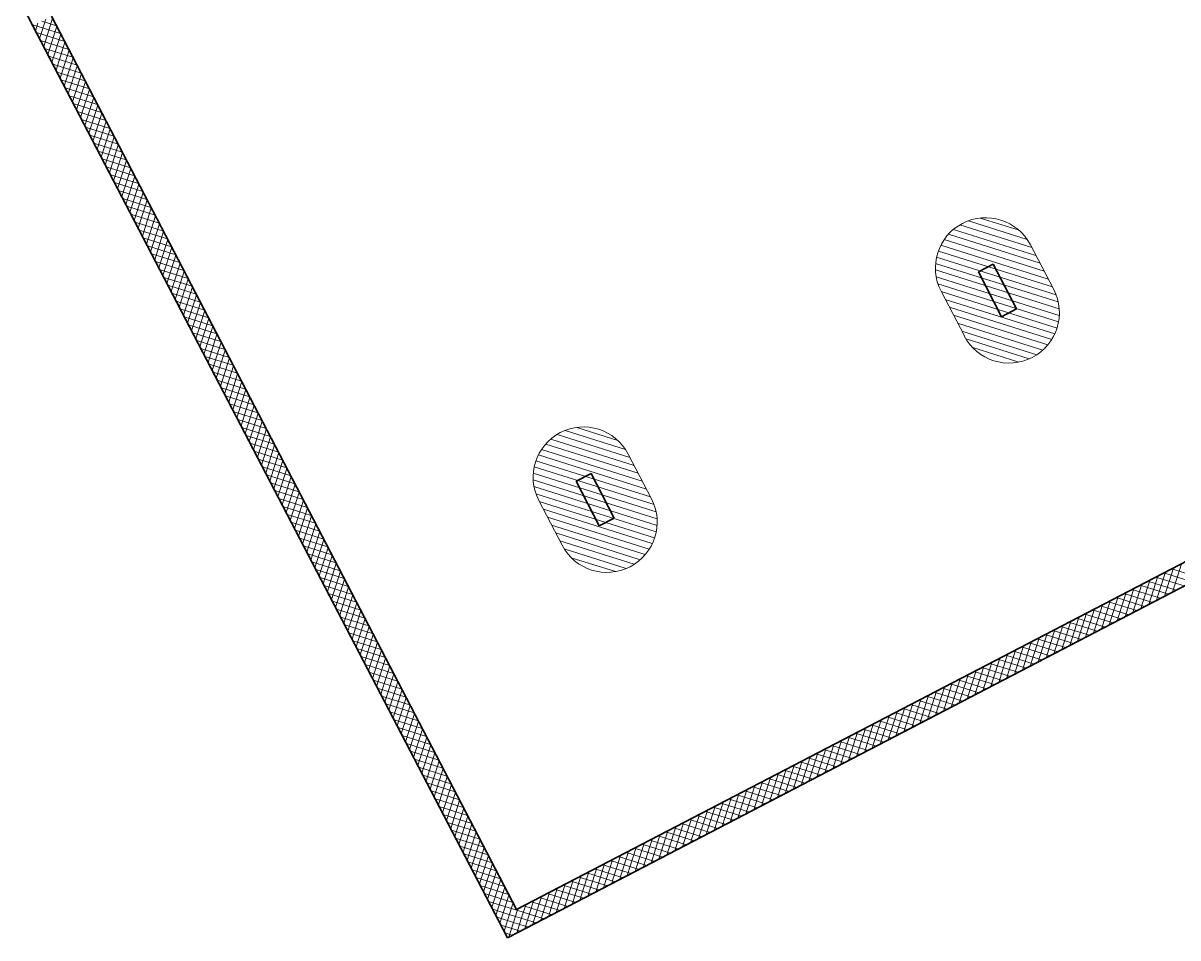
# Model space of a CAD drawing. Header units: metres. Extents: x 2740299.3 to 2740354.3, y 1267793.1 to 1267844.4.
# Drawn here: x 2740303.96 to 2740317.71, y 1267793.06 to 1267803.96 of the extents above; entities that cross this region are included whole.
import ezdxf

# ---------------------------------------------------------------- set-up
doc = ezdxf.new("R2010")
doc.units = ezdxf.units.M
doc.layers.add('grundriss', color=7, linetype='Continuous', true_color=0x000000)

msp = doc.modelspace()

# ---------------------------------------------------------------- linework, layer by layer
at = {"layer": 'grundriss', "color": 7, "linetype": 'Continuous', "lineweight": 35}
for p, q in [((2740303.961, 1267804.151), (2740304.076, 1267803.929)), ((2740309.837, 1267793.399), (2740304.298, 1267804.044)), ((2740304.076, 1267803.929), (2740309.731, 1267793.062)), ((2740326.856, 1267802.256), (2740309.837, 1267793.399)), ((2740309.953, 1267793.178), (2740327.149, 1267802.126)), ((2740315.514, 1267801.088), (2740315.337, 1267800.996)), ((2740315.791, 1267800.556), (2740315.514, 1267801.088)), ((2740315.337, 1267800.996), (2740315.614, 1267800.463)), ((2740315.614, 1267800.463), (2740315.791, 1267800.556)), ((2740310.724, 1267798.595), (2740310.546, 1267798.503)), ((2740311.001, 1267798.063), (2740310.724, 1267798.595)), ((2740310.546, 1267798.503), (2740310.823, 1267797.971)), ((2740310.823, 1267797.971), (2740311.001, 1267798.063)), ((2740309.731, 1267793.062), (2740309.953, 1267793.178))]:
    msp.add_line(p, q, dxfattribs=at)
at = {"layer": 'grundriss', "color": 18, "linetype": 'Continuous', "lineweight": 0, "true_color": 0x000000}
for p, q in [((2740304.07, 1267803.942), (2740304.089, 1267803.936)), ((2740304.089, 1267803.936), (2740304.407, 1267803.835)), ((2740304.108, 1267803.869), (2740304.137, 1267803.961)), ((2740304.157, 1267803.775), (2740304.231, 1267804.009)), ((2740304.183, 1267803.985), (2740304.358, 1267803.929)), ((2740304.206, 1267803.68), (2740304.312, 1267804.018)), ((2740304.255, 1267803.586), (2740304.361, 1267803.924)), ((2740304.119, 1267803.848), (2740304.456, 1267803.741)), ((2740304.304, 1267803.492), (2740304.41, 1267803.829)), ((2740304.168, 1267803.754), (2740304.505, 1267803.647)), ((2740304.217, 1267803.659), (2740304.554, 1267803.553)), ((2740304.353, 1267803.398), (2740304.459, 1267803.735)), ((2740304.402, 1267803.304), (2740304.508, 1267803.641)), ((2740304.266, 1267803.565), (2740304.603, 1267803.459)), ((2740304.45, 1267803.21), (2740304.557, 1267803.547)), ((2740304.315, 1267803.471), (2740304.652, 1267803.365)), ((2740304.363, 1267803.377), (2740304.701, 1267803.271)), ((2740304.499, 1267803.116), (2740304.606, 1267803.453)), ((2740304.548, 1267803.022), (2740304.655, 1267803.359)), ((2740304.412, 1267803.283), (2740304.75, 1267803.177)), ((2740304.597, 1267802.928), (2740304.704, 1267803.265)), ((2740304.461, 1267803.189), (2740304.799, 1267803.083)), ((2740304.51, 1267803.095), (2740304.848, 1267802.989)), ((2740304.646, 1267802.834), (2740304.753, 1267803.171)), ((2740304.559, 1267803.001), (2740304.896, 1267802.894)), ((2740304.695, 1267802.74), (2740304.802, 1267803.077)), ((2740304.744, 1267802.645), (2740304.851, 1267802.983)), ((2740304.608, 1267802.907), (2740304.945, 1267802.8)), ((2740304.657, 1267802.813), (2740304.994, 1267802.706)), ((2740304.793, 1267802.551), (2740304.9, 1267802.889)), ((2740304.706, 1267802.719), (2740305.043, 1267802.612)), ((2740304.842, 1267802.457), (2740304.949, 1267802.794)), ((2740304.891, 1267802.363), (2740304.997, 1267802.7)), ((2740304.755, 1267802.624), (2740305.092, 1267802.518)), ((2740304.804, 1267802.53), (2740305.141, 1267802.424)), ((2740304.94, 1267802.269), (2740305.046, 1267802.606)), ((2740304.853, 1267802.436), (2740305.19, 1267802.33)), ((2740304.989, 1267802.175), (2740305.095, 1267802.512)), ((2740305.038, 1267802.081), (2740305.144, 1267802.418)), ((2740304.902, 1267802.342), (2740305.239, 1267802.236)), ((2740305.087, 1267801.987), (2740305.193, 1267802.324)), ((2740304.951, 1267802.248), (2740305.288, 1267802.142)), ((2740305, 1267802.154), (2740305.337, 1267802.048)), ((2740305.136, 1267801.893), (2740305.242, 1267802.23)), ((2740305.185, 1267801.799), (2740305.291, 1267802.136)), ((2740305.049, 1267802.06), (2740305.386, 1267801.954)), ((2740305.234, 1267801.705), (2740305.34, 1267802.042)), ((2740305.098, 1267801.966), (2740305.435, 1267801.86)), ((2740305.147, 1267801.872), (2740305.484, 1267801.765)), ((2740305.283, 1267801.61), (2740305.389, 1267801.948)), ((2740305.332, 1267801.516), (2740305.438, 1267801.853)), ((2740305.196, 1267801.778), (2740305.533, 1267801.671)), ((2740305.381, 1267801.422), (2740305.487, 1267801.759)), ((2740305.245, 1267801.684), (2740305.582, 1267801.577)), ((2740305.294, 1267801.59), (2740305.631, 1267801.483)), ((2740305.43, 1267801.328), (2740305.536, 1267801.665)), ((2740305.479, 1267801.234), (2740305.585, 1267801.571)), ((2740305.343, 1267801.495), (2740305.68, 1267801.389)), ((2740305.528, 1267801.14), (2740305.634, 1267801.477)), ((2740305.392, 1267801.401), (2740305.729, 1267801.295)), ((2740305.441, 1267801.307), (2740305.778, 1267801.201)), ((2740305.577, 1267801.046), (2740305.683, 1267801.383)), ((2740305.49, 1267801.213), (2740305.827, 1267801.107)), ((2740305.626, 1267800.952), (2740305.732, 1267801.289)), ((2740305.674, 1267800.858), (2740305.781, 1267801.195)), ((2740305.538, 1267801.119), (2740305.876, 1267801.013)), ((2740305.587, 1267801.025), (2740305.925, 1267800.919)), ((2740305.723, 1267800.764), (2740305.83, 1267801.101)), ((2740305.636, 1267800.931), (2740305.974, 1267800.825)), ((2740305.772, 1267800.669), (2740305.879, 1267801.007)), ((2740305.821, 1267800.575), (2740305.928, 1267800.913)), ((2740305.685, 1267800.837), (2740306.022, 1267800.73)), ((2740305.734, 1267800.743), (2740306.071, 1267800.636)), ((2740305.87, 1267800.481), (2740305.977, 1267800.818)), ((2740305.783, 1267800.649), (2740306.12, 1267800.542)), ((2740305.919, 1267800.387), (2740306.026, 1267800.724)), ((2740305.968, 1267800.293), (2740306.075, 1267800.63)), ((2740305.832, 1267800.555), (2740306.169, 1267800.448)), ((2740306.017, 1267800.199), (2740306.124, 1267800.536)), ((2740305.881, 1267800.46), (2740306.218, 1267800.354)), ((2740305.93, 1267800.366), (2740306.267, 1267800.26)), ((2740306.066, 1267800.105), (2740306.173, 1267800.442)), ((2740306.115, 1267800.011), (2740306.222, 1267800.348)), ((2740305.979, 1267800.272), (2740306.316, 1267800.166)), ((2740306.164, 1267799.917), (2740306.27, 1267800.254)), ((2740306.028, 1267800.178), (2740306.365, 1267800.072)), ((2740306.077, 1267800.084), (2740306.414, 1267799.978)), ((2740306.213, 1267799.823), (2740306.319, 1267800.16)), ((2740306.262, 1267799.729), (2740306.368, 1267800.066)), ((2740306.126, 1267799.99), (2740306.463, 1267799.884)), ((2740306.311, 1267799.634), (2740306.417, 1267799.972)), ((2740306.175, 1267799.896), (2740306.512, 1267799.79)), ((2740306.224, 1267799.802), (2740306.561, 1267799.695)), ((2740306.36, 1267799.54), (2740306.466, 1267799.878)), ((2740306.409, 1267799.446), (2740306.515, 1267799.783)), ((2740306.273, 1267799.708), (2740306.61, 1267799.601)), ((2740306.458, 1267799.352), (2740306.564, 1267799.689)), ((2740306.322, 1267799.614), (2740306.659, 1267799.507)), ((2740306.371, 1267799.52), (2740306.708, 1267799.413)), ((2740306.507, 1267799.258), (2740306.613, 1267799.595)), ((2740306.42, 1267799.425), (2740306.757, 1267799.319)), ((2740306.556, 1267799.164), (2740306.662, 1267799.501)), ((2740306.605, 1267799.07), (2740306.711, 1267799.407)), ((2740306.469, 1267799.331), (2740306.806, 1267799.225)), ((2740306.518, 1267799.237), (2740306.855, 1267799.131)), ((2740306.654, 1267798.976), (2740306.76, 1267799.313)), ((2740306.567, 1267799.143), (2740306.904, 1267799.037)), ((2740306.703, 1267798.882), (2740306.809, 1267799.219)), ((2740306.752, 1267798.788), (2740306.858, 1267799.125)), ((2740306.616, 1267799.049), (2740306.953, 1267798.943)), ((2740306.664, 1267798.955), (2740307.002, 1267798.849)), ((2740306.801, 1267798.694), (2740306.907, 1267799.031)), ((2740306.713, 1267798.861), (2740307.051, 1267798.755)), ((2740306.85, 1267798.599), (2740306.956, 1267798.937)), ((2740306.898, 1267798.505), (2740307.005, 1267798.843)), ((2740306.762, 1267798.767), (2740307.1, 1267798.661)), ((2740306.947, 1267798.411), (2740307.054, 1267798.748)), ((2740306.811, 1267798.673), (2740307.149, 1267798.566)), ((2740306.86, 1267798.579), (2740307.197, 1267798.472)), ((2740306.996, 1267798.317), (2740307.103, 1267798.654)), ((2740307.045, 1267798.223), (2740307.152, 1267798.56)), ((2740306.909, 1267798.485), (2740307.246, 1267798.378)), ((2740307.094, 1267798.129), (2740307.201, 1267798.466)), ((2740306.958, 1267798.391), (2740307.295, 1267798.284)), ((2740307.007, 1267798.296), (2740307.344, 1267798.19)), ((2740307.143, 1267798.035), (2740307.25, 1267798.372)), ((2740307.192, 1267797.941), (2740307.299, 1267798.278)), ((2740307.056, 1267798.202), (2740307.393, 1267798.096)), ((2740307.241, 1267797.847), (2740307.348, 1267798.184)), ((2740307.105, 1267798.108), (2740307.442, 1267798.002)), ((2740307.154, 1267798.014), (2740307.491, 1267797.908)), ((2740307.29, 1267797.753), (2740307.397, 1267798.09)), ((2740307.339, 1267797.658), (2740307.446, 1267797.996)), ((2740307.203, 1267797.92), (2740307.54, 1267797.814)), ((2740307.388, 1267797.564), (2740307.494, 1267797.902)), ((2740307.252, 1267797.826), (2740307.589, 1267797.72)), ((2740307.301, 1267797.732), (2740307.638, 1267797.626)), ((2740307.437, 1267797.47), (2740307.543, 1267797.807)), ((2740307.35, 1267797.638), (2740307.687, 1267797.531)), ((2740307.486, 1267797.376), (2740307.592, 1267797.713)), ((2740307.535, 1267797.282), (2740307.641, 1267797.619)), ((2740307.399, 1267797.544), (2740307.736, 1267797.437)), ((2740307.448, 1267797.45), (2740307.785, 1267797.343)), ((2740307.584, 1267797.188), (2740307.69, 1267797.525)), ((2740317.554, 1267797.134), (2740317.661, 1267797.471)), ((2740317.639, 1267797.459), (2740317.976, 1267797.353)), ((2740317.649, 1267797.183), (2740317.755, 1267797.52)), ((2740307.497, 1267797.356), (2740307.834, 1267797.249)), ((2740307.633, 1267797.094), (2740307.739, 1267797.431)), ((2740307.682, 1267797), (2740307.788, 1267797.337)), ((2740317.272, 1267796.987), (2740317.379, 1267797.324)), ((2740317.356, 1267797.312), (2740317.694, 1267797.206)), ((2740317.366, 1267797.036), (2740317.473, 1267797.373)), ((2740317.451, 1267797.361), (2740317.788, 1267797.255)), ((2740317.46, 1267797.085), (2740317.567, 1267797.422)), ((2740317.545, 1267797.41), (2740317.882, 1267797.304)), ((2740307.546, 1267797.261), (2740307.883, 1267797.155)), ((2740307.595, 1267797.167), (2740307.932, 1267797.061)), ((2740307.731, 1267796.906), (2740307.837, 1267797.243)), ((2740316.99, 1267796.84), (2740317.096, 1267797.177)), ((2740317.074, 1267797.165), (2740317.411, 1267797.059)), ((2740317.084, 1267796.889), (2740317.19, 1267797.226)), ((2740317.168, 1267797.214), (2740317.505, 1267797.108)), ((2740317.178, 1267796.938), (2740317.284, 1267797.275)), ((2740317.262, 1267797.263), (2740317.6, 1267797.157)), ((2740307.644, 1267797.073), (2740307.981, 1267796.967)), ((2740307.78, 1267796.812), (2740307.886, 1267797.149)), ((2740307.829, 1267796.718), (2740307.935, 1267797.055)), ((2740316.708, 1267796.693), (2740316.814, 1267797.03)), ((2740316.802, 1267796.742), (2740316.908, 1267797.079)), ((2740316.886, 1267797.067), (2740317.223, 1267796.961)), ((2740316.896, 1267796.791), (2740317.002, 1267797.128)), ((2740316.98, 1267797.116), (2740317.317, 1267797.01)), ((2740307.693, 1267796.979), (2740308.03, 1267796.873)), ((2740307.878, 1267796.623), (2740307.984, 1267796.961)), ((2740316.519, 1267796.595), (2740316.626, 1267796.932)), ((2740316.604, 1267796.921), (2740316.941, 1267796.814)), ((2740316.614, 1267796.644), (2740316.72, 1267796.981)), ((2740316.698, 1267796.97), (2740317.035, 1267796.863)), ((2740316.792, 1267797.019), (2740317.129, 1267796.912)), ((2740307.742, 1267796.885), (2740308.079, 1267796.779)), ((2740307.791, 1267796.791), (2740308.128, 1267796.685)), ((2740307.927, 1267796.529), (2740308.033, 1267796.867)), ((2740307.976, 1267796.435), (2740308.082, 1267796.772)), ((2740316.237, 1267796.448), (2740316.344, 1267796.785)), ((2740316.321, 1267796.774), (2740316.659, 1267796.667)), ((2740316.331, 1267796.497), (2740316.438, 1267796.834)), ((2740316.416, 1267796.823), (2740316.753, 1267796.716)), ((2740316.425, 1267796.546), (2740316.532, 1267796.883)), ((2740316.51, 1267796.872), (2740316.847, 1267796.765)), ((2740307.839, 1267796.697), (2740308.177, 1267796.591)), ((2740308.025, 1267796.341), (2740308.131, 1267796.678)), ((2740315.955, 1267796.301), (2740316.061, 1267796.638)), ((2740316.039, 1267796.627), (2740316.376, 1267796.52)), ((2740316.049, 1267796.35), (2740316.155, 1267796.687)), ((2740316.133, 1267796.676), (2740316.47, 1267796.569)), ((2740316.143, 1267796.399), (2740316.249, 1267796.736)), ((2740316.227, 1267796.725), (2740316.565, 1267796.618)), ((2740307.888, 1267796.603), (2740308.226, 1267796.497)), ((2740307.937, 1267796.509), (2740308.275, 1267796.402)), ((2740308.074, 1267796.247), (2740308.18, 1267796.584)), ((2740308.123, 1267796.153), (2740308.229, 1267796.49)), ((2740315.673, 1267796.154), (2740315.779, 1267796.491)), ((2740315.757, 1267796.48), (2740316.094, 1267796.374)), ((2740315.767, 1267796.203), (2740315.873, 1267796.54)), ((2740315.851, 1267796.529), (2740316.188, 1267796.423)), ((2740315.861, 1267796.252), (2740315.967, 1267796.589)), ((2740315.945, 1267796.578), (2740316.282, 1267796.472)), ((2740307.986, 1267796.415), (2740308.323, 1267796.308)), ((2740308.171, 1267796.059), (2740308.278, 1267796.396)), ((2740315.39, 1267796.007), (2740315.497, 1267796.345)), ((2740315.485, 1267796.056), (2740315.591, 1267796.394)), ((2740315.569, 1267796.382), (2740315.906, 1267796.276)), ((2740315.579, 1267796.105), (2740315.685, 1267796.443)), ((2740315.663, 1267796.431), (2740316, 1267796.325)), ((2740308.035, 1267796.321), (2740308.372, 1267796.214)), ((2740308.084, 1267796.227), (2740308.421, 1267796.12)), ((2740308.22, 1267795.965), (2740308.327, 1267796.302)), ((2740308.269, 1267795.871), (2740308.376, 1267796.208)), ((2740315.202, 1267795.909), (2740315.309, 1267796.247)), ((2740315.286, 1267796.235), (2740315.624, 1267796.129)), ((2740315.296, 1267795.958), (2740315.403, 1267796.296)), ((2740315.381, 1267796.284), (2740315.718, 1267796.178)), ((2740315.475, 1267796.333), (2740315.812, 1267796.227)), ((2740308.133, 1267796.132), (2740308.47, 1267796.026)), ((2740308.318, 1267795.777), (2740308.425, 1267796.114)), ((2740314.92, 1267795.763), (2740315.026, 1267796.1)), ((2740315.004, 1267796.088), (2740315.341, 1267795.982)), ((2740315.014, 1267795.812), (2740315.12, 1267796.149)), ((2740315.098, 1267796.137), (2740315.435, 1267796.031)), ((2740315.108, 1267795.861), (2740315.215, 1267796.198)), ((2740315.192, 1267796.186), (2740315.53, 1267796.08)), ((2740308.182, 1267796.038), (2740308.519, 1267795.932)), ((2740308.231, 1267795.944), (2740308.568, 1267795.838)), ((2740308.367, 1267795.683), (2740308.474, 1267796.02)), ((2740314.638, 1267795.616), (2740314.744, 1267795.953)), ((2740314.722, 1267795.941), (2740315.059, 1267795.835)), ((2740314.732, 1267795.665), (2740314.838, 1267796.002)), ((2740314.816, 1267795.99), (2740315.153, 1267795.884)), ((2740314.826, 1267795.714), (2740314.932, 1267796.051)), ((2740314.91, 1267796.039), (2740315.247, 1267795.933)), ((2740308.28, 1267795.85), (2740308.617, 1267795.744)), ((2740308.416, 1267795.588), (2740308.523, 1267795.926)), ((2740308.465, 1267795.494), (2740308.572, 1267795.832)), ((2740314.355, 1267795.469), (2740314.462, 1267795.806)), ((2740314.44, 1267795.794), (2740314.777, 1267795.688)), ((2740314.45, 1267795.518), (2740314.556, 1267795.855)), ((2740314.534, 1267795.843), (2740314.871, 1267795.737)), ((2740314.544, 1267795.567), (2740314.65, 1267795.904)), ((2740314.628, 1267795.892), (2740314.965, 1267795.786)), ((2740308.329, 1267795.756), (2740308.666, 1267795.65)), ((2740308.378, 1267795.662), (2740308.715, 1267795.556)), ((2740308.514, 1267795.4), (2740308.621, 1267795.737)), ((2740314.073, 1267795.322), (2740314.18, 1267795.659)), ((2740314.167, 1267795.371), (2740314.274, 1267795.708)), ((2740314.251, 1267795.697), (2740314.589, 1267795.59)), ((2740314.261, 1267795.42), (2740314.368, 1267795.757)), ((2740314.346, 1267795.746), (2740314.683, 1267795.639)), ((2740308.427, 1267795.568), (2740308.764, 1267795.462)), ((2740308.563, 1267795.306), (2740308.67, 1267795.643)), ((2740308.612, 1267795.212), (2740308.718, 1267795.549)), ((2740313.885, 1267795.224), (2740313.991, 1267795.561)), ((2740313.969, 1267795.55), (2740314.306, 1267795.443)), ((2740313.979, 1267795.273), (2740314.085, 1267795.61)), ((2740314.063, 1267795.599), (2740314.4, 1267795.492)), ((2740314.157, 1267795.648), (2740314.495, 1267795.541)), ((2740308.476, 1267795.474), (2740308.813, 1267795.367)), ((2740308.525, 1267795.38), (2740308.862, 1267795.273)), ((2740308.661, 1267795.118), (2740308.767, 1267795.455)), ((2740313.603, 1267795.077), (2740313.709, 1267795.414)), ((2740313.687, 1267795.403), (2740314.024, 1267795.296)), ((2740313.697, 1267795.126), (2740313.803, 1267795.463)), ((2740313.781, 1267795.452), (2740314.118, 1267795.345)), ((2740313.791, 1267795.175), (2740313.897, 1267795.512)), ((2740313.875, 1267795.501), (2740314.212, 1267795.394)), ((2740308.574, 1267795.286), (2740308.911, 1267795.179)), ((2740308.71, 1267795.024), (2740308.816, 1267795.361)), ((2740308.759, 1267794.93), (2740308.865, 1267795.267)), ((2740313.32, 1267794.93), (2740313.427, 1267795.267)), ((2740313.405, 1267795.256), (2740313.742, 1267795.15)), ((2740313.415, 1267794.979), (2740313.521, 1267795.316)), ((2740313.499, 1267795.305), (2740313.836, 1267795.199)), ((2740313.509, 1267795.028), (2740313.615, 1267795.365)), ((2740313.593, 1267795.354), (2740313.93, 1267795.247)), ((2740308.623, 1267795.192), (2740308.96, 1267795.085)), ((2740308.808, 1267794.836), (2740308.914, 1267795.173)), ((2740313.038, 1267794.783), (2740313.145, 1267795.121)), ((2740313.122, 1267795.109), (2740313.46, 1267795.003)), ((2740313.132, 1267794.832), (2740313.239, 1267795.17)), ((2740313.217, 1267795.158), (2740313.554, 1267795.052)), ((2740313.226, 1267794.881), (2740313.333, 1267795.218)), ((2740313.311, 1267795.207), (2740313.648, 1267795.101)), ((2740308.672, 1267795.097), (2740309.009, 1267794.991)), ((2740308.721, 1267795.003), (2740309.058, 1267794.897)), ((2740308.857, 1267794.742), (2740308.963, 1267795.079)), ((2740308.906, 1267794.647), (2740309.012, 1267794.985)), ((2740312.756, 1267794.636), (2740312.862, 1267794.974)), ((2740312.85, 1267794.685), (2740312.956, 1267795.023)), ((2740312.934, 1267795.011), (2740313.271, 1267794.905)), ((2740312.944, 1267794.734), (2740313.05, 1267795.072)), ((2740313.028, 1267795.06), (2740313.365, 1267794.954)), ((2740308.77, 1267794.909), (2740309.107, 1267794.803)), ((2740308.955, 1267794.553), (2740309.061, 1267794.891)), ((2740312.474, 1267794.49), (2740312.58, 1267794.827)), ((2740312.568, 1267794.539), (2740312.674, 1267794.876)), ((2740312.652, 1267794.864), (2740312.989, 1267794.758)), ((2740312.662, 1267794.588), (2740312.768, 1267794.925)), ((2740312.746, 1267794.913), (2740313.083, 1267794.807)), ((2740312.84, 1267794.962), (2740313.177, 1267794.856)), ((2740308.819, 1267794.815), (2740309.156, 1267794.709)), ((2740308.868, 1267794.721), (2740309.205, 1267794.615)), ((2740309.004, 1267794.459), (2740309.11, 1267794.796)), ((2740309.053, 1267794.365), (2740309.159, 1267794.702)), ((2740312.285, 1267794.392), (2740312.392, 1267794.729)), ((2740312.37, 1267794.717), (2740312.707, 1267794.611)), ((2740312.38, 1267794.441), (2740312.486, 1267794.778)), ((2740312.464, 1267794.766), (2740312.801, 1267794.66)), ((2740312.558, 1267794.815), (2740312.895, 1267794.709)), ((2740308.917, 1267794.627), (2740309.254, 1267794.521)), ((2740309.102, 1267794.271), (2740309.208, 1267794.608)), ((2740312.003, 1267794.245), (2740312.11, 1267794.582)), ((2740312.087, 1267794.57), (2740312.425, 1267794.464)), ((2740312.097, 1267794.294), (2740312.204, 1267794.631)), ((2740312.182, 1267794.619), (2740312.519, 1267794.513)), ((2740312.191, 1267794.343), (2740312.298, 1267794.68)), ((2740312.276, 1267794.668), (2740312.613, 1267794.562)), ((2740308.965, 1267794.533), (2740309.303, 1267794.427)), ((2740309.014, 1267794.439), (2740309.352, 1267794.332)), ((2740309.151, 1267794.177), (2740309.257, 1267794.514)), ((2740309.2, 1267794.083), (2740309.306, 1267794.42)), ((2740311.721, 1267794.098), (2740311.827, 1267794.435)), ((2740311.805, 1267794.424), (2740312.142, 1267794.317)), ((2740311.815, 1267794.147), (2740311.921, 1267794.484)), ((2740311.899, 1267794.473), (2740312.236, 1267794.366)), ((2740311.909, 1267794.196), (2740312.015, 1267794.533)), ((2740311.993, 1267794.521), (2740312.331, 1267794.415)), ((2740309.063, 1267794.345), (2740309.401, 1267794.238)), ((2740309.249, 1267793.989), (2740309.355, 1267794.326)), ((2740311.439, 1267793.951), (2740311.545, 1267794.288)), ((2740311.523, 1267794.277), (2740311.86, 1267794.17)), ((2740311.533, 1267794), (2740311.639, 1267794.337)), ((2740311.617, 1267794.326), (2740311.954, 1267794.219)), ((2740311.627, 1267794.049), (2740311.733, 1267794.386)), ((2740311.711, 1267794.375), (2740312.048, 1267794.268)), ((2740309.112, 1267794.251), (2740309.45, 1267794.144)), ((2740309.161, 1267794.157), (2740309.498, 1267794.05)), ((2740309.298, 1267793.895), (2740309.404, 1267794.232)), ((2740311.156, 1267793.804), (2740311.263, 1267794.141)), ((2740311.251, 1267793.853), (2740311.357, 1267794.19)), ((2740311.335, 1267794.179), (2740311.672, 1267794.072)), ((2740311.345, 1267793.902), (2740311.451, 1267794.239)), ((2740311.429, 1267794.228), (2740311.766, 1267794.121)), ((2740309.21, 1267794.063), (2740309.547, 1267793.956)), ((2740309.347, 1267793.801), (2740309.453, 1267794.138)), ((2740309.395, 1267793.707), (2740309.502, 1267794.044)), ((2740310.968, 1267793.706), (2740311.075, 1267794.043)), ((2740311.052, 1267794.032), (2740311.39, 1267793.925)), ((2740311.062, 1267793.755), (2740311.169, 1267794.092)), ((2740311.147, 1267794.081), (2740311.484, 1267793.974)), ((2740311.241, 1267794.13), (2740311.578, 1267794.023)), ((2740309.259, 1267793.968), (2740309.596, 1267793.862)), ((2740309.308, 1267793.874), (2740309.645, 1267793.768)), ((2740309.444, 1267793.612), (2740309.551, 1267793.95)), ((2740310.686, 1267793.559), (2740310.792, 1267793.897)), ((2740310.77, 1267793.885), (2740311.107, 1267793.779)), ((2740310.78, 1267793.608), (2740310.886, 1267793.945)), ((2740310.864, 1267793.934), (2740311.201, 1267793.828)), ((2740310.874, 1267793.657), (2740310.981, 1267793.994)), ((2740310.958, 1267793.983), (2740311.296, 1267793.877)), ((2740309.357, 1267793.78), (2740309.694, 1267793.674)), ((2740309.493, 1267793.518), (2740309.6, 1267793.856)), ((2740309.542, 1267793.424), (2740309.649, 1267793.761)), ((2740310.404, 1267793.412), (2740310.51, 1267793.75)), ((2740310.488, 1267793.738), (2740310.825, 1267793.632)), ((2740310.498, 1267793.461), (2740310.604, 1267793.799)), ((2740310.582, 1267793.787), (2740310.919, 1267793.681)), ((2740310.592, 1267793.51), (2740310.698, 1267793.848)), ((2740310.676, 1267793.836), (2740311.013, 1267793.73)), ((2740309.406, 1267793.686), (2740309.743, 1267793.58)), ((2740309.455, 1267793.592), (2740309.792, 1267793.486)), ((2740309.591, 1267793.33), (2740309.698, 1267793.667)), ((2740310.121, 1267793.266), (2740310.228, 1267793.603)), ((2740310.206, 1267793.591), (2740310.543, 1267793.485)), ((2740310.216, 1267793.315), (2740310.322, 1267793.652)), ((2740310.3, 1267793.64), (2740310.637, 1267793.534)), ((2740310.31, 1267793.363), (2740310.416, 1267793.701)), ((2740310.394, 1267793.689), (2740310.731, 1267793.583)), ((2740309.504, 1267793.498), (2740309.829, 1267793.395)), ((2740309.663, 1267793.309), (2740309.747, 1267793.573)), ((2740309.757, 1267793.358), (2740309.796, 1267793.479)), ((2740309.894, 1267793.291), (2740309.946, 1267793.456)), ((2740309.942, 1267793.197), (2740310.04, 1267793.505)), ((2740310.017, 1267793.493), (2740310.355, 1267793.387)), ((2740310.027, 1267793.217), (2740310.134, 1267793.554)), ((2740310.112, 1267793.542), (2740310.449, 1267793.436)), ((2740309.553, 1267793.404), (2740309.735, 1267793.346)), ((2740309.689, 1267793.142), (2740309.757, 1267793.358)), ((2740309.735, 1267793.346), (2740309.813, 1267793.322)), ((2740309.745, 1267793.07), (2740309.845, 1267793.385)), ((2740309.813, 1267793.322), (2740309.89, 1267793.298)), ((2740309.829, 1267793.395), (2740309.835, 1267793.393)), ((2740309.835, 1267793.393), (2740309.841, 1267793.392)), ((2740309.841, 1267793.392), (2740310.166, 1267793.289)), ((2740309.845, 1267793.385), (2740309.851, 1267793.407)), ((2740309.923, 1267793.444), (2740310.261, 1267793.338)), ((2740309.602, 1267793.31), (2740309.641, 1267793.297)), ((2740309.64, 1267793.236), (2740309.663, 1267793.309)), ((2740309.641, 1267793.297), (2740309.79, 1267793.25)), ((2740309.651, 1267793.216), (2740309.768, 1267793.179)), ((2740309.768, 1267793.179), (2740309.884, 1267793.142)), ((2740309.79, 1267793.25), (2740309.939, 1267793.203)), ((2740309.839, 1267793.119), (2740309.894, 1267793.291)), ((2740309.89, 1267793.298), (2740310.072, 1267793.24)), ((2740309.933, 1267793.168), (2740309.942, 1267793.197)), ((2740309.939, 1267793.203), (2740309.978, 1267793.191)), ((2740309.7, 1267793.122), (2740309.745, 1267793.107)), ((2740309.745, 1267793.107), (2740309.79, 1267793.093))]:
    msp.add_line(p, q, dxfattribs=at)
at = {"layer": 'grundriss', "color": 1, "linetype": 'Continuous', "lineweight": 13}
for p, q in [((2740315.218, 1267801.605), (2740315.919, 1267801.383)), ((2740315.36, 1267801.638), (2740315.821, 1267801.493)), ((2740314.98, 1267801.444), (2740316.072, 1267801.099)), ((2740315.042, 1267801.503), (2740316.023, 1267801.193)), ((2740315.118, 1267801.557), (2740315.974, 1267801.287)), ((2740314.891, 1267801.314), (2740316.17, 1267800.911)), ((2740314.93, 1267801.381), (2740316.121, 1267801.005)), ((2740315.958, 1267801.319), (2740316.235, 1267800.787)), ((2740314.84, 1267801.173), (2740316.263, 1267800.724)), ((2740314.861, 1267801.245), (2740316.219, 1267800.817)), ((2740314.826, 1267801.02), (2740316.301, 1267800.555)), ((2740314.828, 1267801.098), (2740316.289, 1267800.638)), ((2740314.834, 1267800.939), (2740316.301, 1267800.476)), ((2740314.856, 1267800.854), (2740316.292, 1267800.4)), ((2740314.893, 1267800.765), (2740315.17, 1267800.233)), ((2740314.894, 1267800.763), (2740316.274, 1267800.328)), ((2740314.943, 1267800.669), (2740316.247, 1267800.258)), ((2740314.992, 1267800.575), (2740316.21, 1267800.19)), ((2740315.041, 1267800.481), (2740316.164, 1267800.126)), ((2740315.09, 1267800.387), (2740316.106, 1267800.066)), ((2740315.139, 1267800.292), (2740316.035, 1267800.01)), ((2740315.19, 1267800.198), (2740315.943, 1267799.96)), ((2740315.27, 1267800.094), (2740315.818, 1267799.921)), ((2740310.417, 1267799.108), (2740311.134, 1267798.882)), ((2740310.554, 1267799.144), (2740311.043, 1267798.989)), ((2740310.245, 1267799.005), (2740311.237, 1267798.692)), ((2740310.32, 1267799.06), (2740311.188, 1267798.786)), ((2740310.098, 1267798.816), (2740311.384, 1267798.41)), ((2740310.136, 1267798.882), (2740311.335, 1267798.504)), ((2740310.185, 1267798.946), (2740311.286, 1267798.598)), ((2740311.167, 1267798.826), (2740311.444, 1267798.294)), ((2740310.068, 1267798.746), (2740311.433, 1267798.316)), ((2740310.037, 1267798.599), (2740311.5, 1267798.137)), ((2740310.048, 1267798.674), (2740311.475, 1267798.224)), ((2740310.036, 1267798.521), (2740311.511, 1267798.055)), ((2740310.045, 1267798.439), (2740311.511, 1267797.977)), ((2740310.068, 1267798.353), (2740311.501, 1267797.901)), ((2740310.103, 1267798.272), (2740310.38, 1267797.74)), ((2740310.108, 1267798.262), (2740311.482, 1267797.829)), ((2740310.157, 1267798.168), (2740311.454, 1267797.759)), ((2740310.206, 1267798.074), (2740311.416, 1267797.692)), ((2740310.255, 1267797.98), (2740311.369, 1267797.628)), ((2740310.304, 1267797.886), (2740311.31, 1267797.568)), ((2740310.353, 1267797.791), (2740311.237, 1267797.513)), ((2740310.405, 1267797.696), (2740311.144, 1267797.463)), ((2740310.489, 1267797.591), (2740311.014, 1267797.426))]:
    msp.add_line(p, q, dxfattribs=at)
for centre, start, end in [((2740315.425, 1267801.042), 27.4914, 207.4914), ((2740315.702, 1267800.51), 207.4914, 27.4914), ((2740310.635, 1267798.549), 27.4914, 207.4914), ((2740310.912, 1267798.017), 207.4914, 27.4914)]:
    msp.add_arc(centre, 0.6, start, end, dxfattribs=at)

doc.saveas('drawing.dxf')
